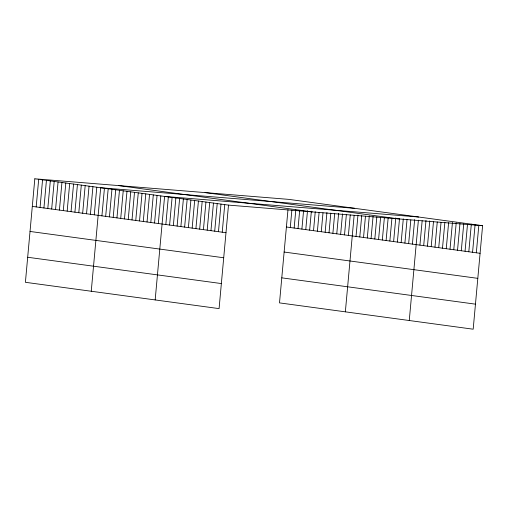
<?xml version="1.0" encoding="UTF-8"?>
<svg xmlns="http://www.w3.org/2000/svg" width="508" height="508" viewBox="0 0 508 508"><rect width="100%" height="100%" fill="white"/><g stroke="black" fill="none" stroke-linecap="round" stroke-linejoin="round"><path stroke-width="0.76" d="M34.817 178.797L25.4 282.302L219.081 308.616L228.498 205.111L34.817 178.797L288.919 199.384L482.6 225.698L473.183 329.203L279.502 302.889L287.985 209.639M36.182 206.927L38.691 179.324M40.056 207.454L42.564 179.845M43.929 207.982L46.438 180.372M47.803 208.509L50.317 180.899M51.676 209.036L54.191 181.426M55.55 209.563L58.064 181.953M59.423 210.09L61.938 182.48M63.297 210.61L65.811 183.007M67.17 211.138L69.685 183.534M71.044 211.665L73.558 184.055M74.917 212.192L77.432 184.582M78.791 212.719L81.305 185.109M82.664 213.246L85.179 185.636M86.538 213.773L89.052 186.163M90.411 214.3L92.926 186.69M94.285 214.821L96.799 187.217M91.249 291.249L100.673 187.744L354.768 208.331M101.918 215.862L104.432 188.252M105.677 216.37L108.191 188.76M109.436 216.884L111.951 189.274M113.195 217.392L115.71 189.782M116.954 217.9L119.469 190.297M120.72 218.415L123.228 190.805M124.479 218.923L126.987 191.319M128.238 219.437L130.746 191.827M131.997 219.945L134.506 192.341M135.757 220.459L138.271 192.85M139.516 220.967L142.03 193.358M143.275 221.482L145.79 193.872M147.034 221.99L149.549 194.38M150.793 222.498L153.308 194.894M154.553 223.012L157.067 195.402M158.312 223.52L160.826 195.917M155.169 299.93L164.586 196.425L418.687 217.018M165.83 224.542L168.345 196.939M169.596 225.057L172.104 197.447M173.355 225.565L175.863 197.955M177.114 226.079L179.622 198.469M180.873 226.587L183.382 198.977M184.633 227.095L187.147 199.492M188.392 227.609L190.906 200M192.151 228.117L194.666 200.514M195.91 228.632L198.425 201.022M199.669 229.14L202.184 201.53M203.429 229.654L205.943 202.044M207.188 230.162L209.702 202.552M210.947 230.67L213.462 203.067M214.706 231.184L217.221 203.575M218.472 231.692L220.98 204.089M222.231 232.207L224.739 204.597M290.278 227.52L291.859 210.166M294.151 228.048L295.802 209.906M298.025 228.575L299.676 210.433M301.898 229.102L303.549 210.953M305.772 229.622L307.499 210.693M309.645 230.149L311.372 211.22M313.519 230.676L315.246 211.747M317.398 231.204L319.119 212.274M321.272 231.731L322.993 212.801M325.145 232.258L326.936 212.535M329.019 232.785L330.81 213.062M332.892 233.312L334.683 213.589M336.766 233.832L338.633 213.328M340.639 234.359L342.506 213.855M344.513 234.886L346.38 214.376M348.386 235.414L350.253 214.903M345.351 311.836L354.127 215.43M356.019 236.449L357.956 215.151M359.778 236.963L361.715 215.665M363.538 237.471L365.474 216.173M367.297 237.985L369.31 215.9M371.056 238.493L373.069 216.408M374.815 239.008L376.828 216.916M378.574 239.516L380.587 217.43M382.334 240.024L384.346 217.938M386.093 240.538L388.175 217.665M389.852 241.046L391.935 218.173M393.617 241.56L395.77 217.894M397.377 242.068L399.529 218.408M401.136 242.583L403.288 218.916M404.895 243.091L407.048 219.431M408.654 243.605L410.807 219.939M412.413 244.113L414.636 219.659M409.264 320.523L418.395 220.174M419.932 245.135L422.161 220.682M423.691 245.643L425.99 220.402M427.45 246.158L429.749 220.916M431.209 246.666L433.508 221.424M434.969 247.18L437.267 221.939M438.728 247.688L441.027 222.447M442.493 248.196L444.862 222.167M446.253 248.71L448.621 222.682M450.012 249.218L452.45 222.402M453.771 249.733L456.209 222.91M457.53 250.241L459.969 223.425M461.289 250.755L463.728 223.933M465.049 251.263L467.487 224.447M468.808 251.778L471.322 224.168M472.567 252.286L475.082 224.676M476.326 252.794L478.841 225.19M228.498 205.111L482.6 225.698M205.067 192.589L398.748 218.904M118.675 185.591L312.356 211.906M286.404 226.993L480.085 253.308M32.309 206.4L225.99 232.715M284.124 252.038L477.806 278.352M30.029 231.451L223.711 257.766M281.781 277.844L475.463 304.159M27.68 257.258L221.361 283.566"/></g></svg>
